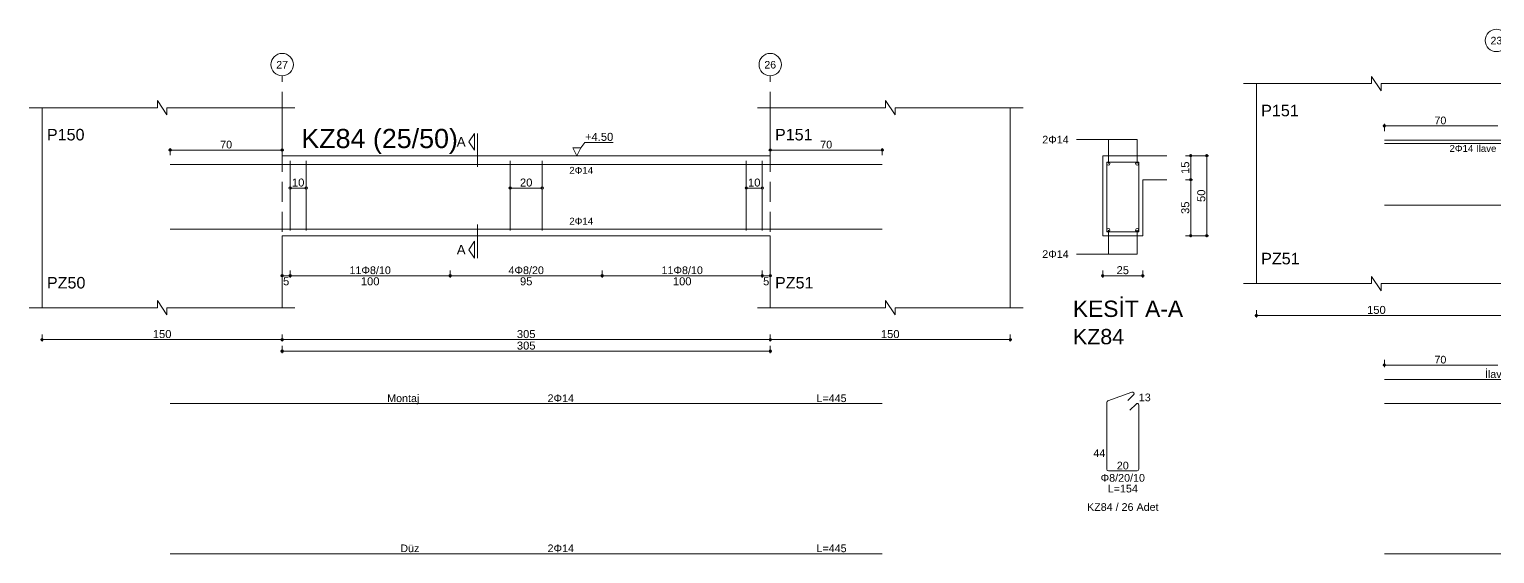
# Model space of a CAD drawing. Header units: millimetres. Extents: x 23801 to 80069, y 9628 to 14137.
# Drawn here: x 32698 to 34072, y 9748 to 10240 of the extents above; entities that cross this region are included whole.
import ezdxf

# ---------------------------------------------------------------- set-up
doc = ezdxf.new("R2010")
doc.units = ezdxf.units.MM
doc.linetypes.add('DASHDOT2', pattern=[12.7, 6.35, -3.175, 0, -3.175])
doc.linetypes.add('DASHED4', pattern=[18.75, 12.5, -6.25])
doc.layers.add('aks', color=251, linetype='DASHDOT2', lineweight=35)
for name, color, linetype in [('Donatı Topl. Uzun. Yazısı', 7, 'Continuous'), ('Donatı Uz. Yazısı', 7, 'Continuous'), ('Donatı Yazısı', 7, 'Continuous'), ('Donatı Çizgisi', 7, 'Continuous'), ('Kiriş', 7, 'Continuous'), ('Standart', 7, 'Continuous'), ('Ölçülendirme', 7, 'Continuous')]:
    doc.layers.add(name, color=color, linetype=linetype)
doc.styles.add('arial_1_18', font='arial.ttf', dxfattribs={"height": 0.2})

# ---------------------------------------------------------------- blocks, each defined once
blk = doc.blocks.new('IDE1071Entity7332')
at = {"layer": 'aks', "color": 30, "linetype": 'DASHED4', "lineweight": 5}
for points in [[(25173.39, 1633.55), (25173.39, 1768.55)], [(25478.39, 1633.55), (25478.39, 1768.55)]]:
    blk.add_lwpolyline(points, dxfattribs=at)
at = {"layer": 'aks', "color": 1, "linetype": 'Continuous', "lineweight": 5}
for centre in [(25173.39, 1775.55), (25478.39, 1775.55)]:
    blk.add_circle(centre, 7, dxfattribs=at)
at = {"layer": 'Donatı Çizgisi', "color": 5, "linetype": 'Continuous', "lineweight": 5}
for points in [[(25103.39, 1713.15), (25548.39, 1713.15)], [(25178.39, 1671.75), (25178.39, 1715.35)], [(25188.39, 1671.75), (25188.39, 1715.35)], [(25315.89, 1671.75), (25315.89, 1715.35)], [(25335.89, 1671.75), (25335.89, 1715.35)], [(25463.39, 1671.75), (25463.39, 1715.35)], [(25473.39, 1671.75), (25473.39, 1715.35)], [(25688.72, 1671.05), (25688.72, 1714.65)], [(25688.72, 1714.65), (25708.72, 1714.65)], [(25708.72, 1671.05), (25708.72, 1714.65)], [(25103.39, 1672.55), (25548.39, 1672.55)], [(25688.72, 1671.05), (25708.72, 1671.05)], [(25689.4, 1565.29), (25704.4, 1570.76)], [(25701.83, 1565.44), (25705.47, 1569.08)], [(25103.39, 1563.55), (25548.39, 1563.55)], [(25688.72, 1522.47), (25688.72, 1564.34)], [(25703.21, 1559.53), (25706.98, 1563.31)], [(25708.72, 1522.47), (25708.72, 1562.59)], [(25689.74, 1521.45), (25707.7, 1521.45)], [(25103.39, 1469.7), (25548.39, 1469.7)]]:
    blk.add_lwpolyline(points, dxfattribs=at)
for centre in [(25689.72, 1713.65), (25707.72, 1713.65), (25689.72, 1672.05), (25707.72, 1672.05)]:
    blk.add_circle(centre, 1, dxfattribs=at)
for centre, start, end in [((25704.75, 1569.8), 315, 110), ((25689.74, 1564.34), 110, 180), ((25707.7, 1562.59), 0, 135), ((25689.74, 1522.47), 180, 270), ((25707.7, 1522.47), 270, 0)]:
    blk.add_arc(centre, 1.02, start, end, dxfattribs=at)
at = {"layer": 'Kiriş', "color": 1, "linetype": 'Continuous', "lineweight": 5}
for points in [[(25095.39, 1748.55), (25095.39, 1753.05)], [(25101.39, 1744.05), (25095.39, 1753.05)], [(25550.39, 1748.55), (25550.39, 1753.05)], [(25556.39, 1744.05), (25550.39, 1753.05)], [(25015.39, 1748.55), (25095.39, 1748.55)], [(25023.39, 1623.55), (25023.39, 1748.55)], [(25101.39, 1744.05), (25101.39, 1748.55)], [(25101.39, 1748.55), (25181.39, 1748.55)], [(25173.39, 1718.55), (25173.39, 1748.55)], [(25470.39, 1748.55), (25550.39, 1748.55)], [(25478.39, 1718.55), (25478.39, 1748.55)], [(25556.39, 1748.55), (25636.39, 1748.55)], [(25556.39, 1744.05), (25556.39, 1748.55)], [(25628.39, 1623.55), (25628.39, 1748.55)], [(25173.39, 1718.55), (25478.39, 1718.55)], [(25686.22, 1718.55), (25726.22, 1718.55)], [(25686.22, 1668.55), (25686.22, 1718.55)], [(25711.22, 1703.55), (25726.22, 1703.55)], [(25711.22, 1668.55), (25711.22, 1703.55)], [(25173.39, 1668.55), (25478.39, 1668.55)], [(25173.39, 1623.55), (25173.39, 1668.55)], [(25478.39, 1623.55), (25478.39, 1668.55)], [(25686.22, 1668.55), (25711.22, 1668.55)], [(25015.39, 1623.55), (25095.39, 1623.55)], [(25101.39, 1619.05), (25095.39, 1628.05)], [(25095.39, 1623.55), (25095.39, 1628.05)], [(25101.39, 1623.55), (25181.39, 1623.55)], [(25101.39, 1619.05), (25101.39, 1623.55)], [(25470.39, 1623.55), (25550.39, 1623.55)], [(25556.39, 1619.05), (25550.39, 1628.05)], [(25550.39, 1623.55), (25550.39, 1628.05)], [(25556.39, 1623.55), (25636.39, 1623.55)], [(25556.39, 1619.05), (25556.39, 1623.55)]]:
    blk.add_lwpolyline(points, dxfattribs=at)
at = {"layer": 'Ölçülendirme', "color": 1, "linetype": 'Continuous', "lineweight": 5}
for points in [[(25290.14, 1727.3), (25293.64, 1732.55)], [(25293.64, 1722.05), (25293.64, 1732.55)], [(25295.39, 1711.55), (25295.39, 1732.55)], [(25102.39, 1722.15), (25174.39, 1722.15)], [(25103.39, 1718.9), (25103.39, 1723.4)], [(25173.39, 1718.9), (25173.39, 1723.4)], [(25293.64, 1722.05), (25290.14, 1727.3)], [(25357.64, 1718.55), (25355.14, 1723.55)], [(25355.14, 1723.55), (25360.14, 1723.55)], [(25360.14, 1723.55), (25357.64, 1718.55)], [(25360.14, 1723.55), (25362.64, 1726.88)], [(25362.64, 1726.88), (25380.32, 1726.88)], [(25477.39, 1722.15), (25549.39, 1722.15)], [(25478.39, 1718.9), (25478.39, 1723.4)], [(25548.39, 1718.9), (25548.39, 1723.4)], [(25669.72, 1728.65), (25707.72, 1728.65)], [(25689.72, 1713.65), (25689.72, 1728.65)], [(25707.72, 1713.65), (25707.72, 1728.65)], [(25357.64, 1718.55), (25357.64, 1718.55)], [(25737.97, 1718.55), (25752.47, 1718.55)], [(25741.22, 1667.55), (25741.22, 1719.55)], [(25751.22, 1667.55), (25751.22, 1719.55)], [(25737.97, 1703.55), (25742.47, 1703.55)], [(25178.39, 1698.35), (25188.39, 1698.35)], [(25315.89, 1698.35), (25335.89, 1698.35)], [(25463.39, 1698.35), (25473.39, 1698.35)], [(25295.39, 1654.55), (25295.39, 1675.55)], [(25689.72, 1657.05), (25689.72, 1672.05)], [(25707.72, 1657.05), (25707.72, 1672.05)], [(25737.97, 1668.55), (25752.47, 1668.55)], [(25290.14, 1659.8), (25293.64, 1665.05)], [(25293.64, 1654.55), (25290.14, 1659.8)], [(25293.64, 1654.55), (25293.64, 1665.05)], [(25669.72, 1657.05), (25707.72, 1657.05)], [(25172.39, 1643.55), (25479.39, 1643.55)], [(25173.39, 1642.3), (25173.39, 1646.8)], [(25178.39, 1642.3), (25178.39, 1646.8)], [(25278.39, 1642.3), (25278.39, 1646.8)], [(25373.39, 1642.3), (25373.39, 1646.8)], [(25473.39, 1642.3), (25473.39, 1646.8)], [(25478.39, 1642.3), (25478.39, 1646.8)], [(25685.22, 1643.55), (25712.22, 1643.55)], [(25686.22, 1642.3), (25686.22, 1646.8)], [(25711.22, 1642.3), (25711.22, 1646.8)], [(25022.39, 1603.55), (25629.39, 1603.55)], [(25023.39, 1602.3), (25023.39, 1606.8)], [(25173.39, 1602.3), (25173.39, 1606.8)], [(25478.39, 1602.3), (25478.39, 1606.8)], [(25628.39, 1602.3), (25628.39, 1606.8)], [(25172.39, 1596.35), (25479.39, 1596.35)], [(25173.39, 1595.1), (25173.39, 1599.6)], [(25478.39, 1595.1), (25478.39, 1599.6)]]:
    blk.add_lwpolyline(points, dxfattribs=at)
for centre in [(25103.39, 1722.15), (25173.39, 1722.15), (25478.39, 1722.15), (25548.39, 1722.15), (25741.22, 1718.55), (25751.22, 1718.55), (25741.22, 1703.55), (25178.39, 1698.35), (25188.39, 1698.35), (25315.89, 1698.35), (25335.89, 1698.35), (25463.39, 1698.35), (25473.39, 1698.35), (25741.22, 1668.55), (25751.22, 1668.55), (25173.39, 1643.55), (25178.39, 1643.55), (25178.39, 1643.55), (25278.39, 1643.55), (25278.39, 1643.55), (25373.39, 1643.55), (25373.39, 1643.55), (25473.39, 1643.55), (25473.39, 1643.55), (25478.39, 1643.55), (25686.22, 1643.55), (25711.22, 1643.55), (25023.39, 1603.55), (25173.39, 1603.55), (25173.39, 1603.55), (25478.39, 1603.55), (25478.39, 1603.55), (25628.39, 1603.55), (25173.39, 1596.35), (25478.39, 1596.35)]:
    blk.add_circle(centre, 0.75, dxfattribs=at)
at = {"layer": 'aks', "color": 1, "linetype": 'Continuous', "lineweight": 5, "style": 'arial_1_18'}
for s, p in [('27', (25169.72, 1773.11)), ('26', (25474.72, 1773.11))]:
    blk.add_text(s, height=4.725, dxfattribs=at).set_placement(p)
at = {"layer": 'Donatı Topl. Uzun. Yazısı', "color": 1, "linetype": 'Continuous', "lineweight": 5, "style": 'arial_1_18'}
for s, p in [('L=445', (25507.31, 1564.51)), ('L=154', (25689.31, 1508.01)), ('L=445', (25507.31, 1470.66))]:
    blk.add_text(s, height=4.8, dxfattribs=at).set_placement(p)
at = {"layer": 'Donatı Uz. Yazısı', "color": 1, "linetype": 'Continuous', "lineweight": 5, "style": 'arial_1_18'}
for s, p in [('13', (25708.72, 1565.05)), ('44', (25680.31, 1530.17)), ('20', (25694.99, 1522.41))]:
    blk.add_text(s, height=4.8, dxfattribs=at).set_placement(p)
at = {"layer": 'Donatı Yazısı', "color": 5, "linetype": 'Continuous', "lineweight": 5, "style": 'arial_1_18'}
for s, p in [('2Φ14', (25648.39, 1726.25)), ('2Φ14', (25648.39, 1654.65)), ('2Φ14', (25339.24, 1564.51)), ('Φ8/20/10', (25684.86, 1514.73)), ('KZ84 / 26 Adet', (25676.36, 1496.49)), ('2Φ14', (25339.24, 1470.66))]:
    blk.add_text(s, height=4.8, dxfattribs=at).set_placement(p)
for p in [(25352.85, 1707.27), (25352.85, 1675.51)]:
    blk.add_text('2Φ14', height=4.32, rotation=360, dxfattribs=at).set_placement(p)
at = {"layer": 'Donatı Yazısı', "color": 1, "linetype": 'Continuous', "lineweight": 5, "style": 'arial_1_18'}
for s, p in [('Montaj', (25239.01, 1564.51)), ('Düz', (25247.22, 1470.66))]:
    blk.add_text(s, height=4.8, dxfattribs=at).set_placement(p)
at = {"layer": 'Kiriş', "color": 1, "linetype": 'Continuous', "lineweight": 5, "style": 'arial_1_18'}
for s, height, p in [('P150', 7.2, (25026.39, 1728.15)), ('KZ84 (25/50)', 12, (25185.39, 1723.35)), ('P151', 7.2, (25481.39, 1728.15)), ('PZ50', 7.2, (25026.39, 1635.55)), ('PZ51', 7.2, (25481.39, 1635.55)), ('KESİT A-A', 10.2, (25667.52, 1617.75)), ('KZ84', 9.6, (25667.52, 1600.67))]:
    blk.add_text(s, height=height, dxfattribs=at).set_placement(p)
at = {"layer": 'Ölçülendirme', "color": 1, "linetype": 'Continuous', "lineweight": 5, "style": 'arial_1_18'}
for s, height, p in [('+4.50', 5, (25362.64, 1727.88)), ('70', 4.8, (25134.66, 1723.15)), ('A', 5.95, (25282.5, 1724.33)), ('70', 4.8, (25509.66, 1723.15)), ('A', 5.95, (25282.5, 1656.83)), ('25', 5, (25694.84, 1644.51)), ('5', 5, (25173.95, 1637.55)), ('100', 5, (25222.56, 1637.55)), ('95', 5, (25322.01, 1637.55)), ('100', 5, (25417.56, 1637.55)), ('5', 5, (25473.95, 1637.55)), ('150', 5, (25092.56, 1604.55)), ('305', 5, (25320.06, 1604.55)), ('150', 5, (25547.56, 1604.55)), ('305', 5, (25320.06, 1597.35))]:
    blk.add_text(s, height=height, dxfattribs=at).set_placement(p)
for s, rotation, p in [('15', 90, (25740.26, 1707.17)), ('10', 360, (25179.51, 1699.31)), ('20', 360, (25322.01, 1699.31)), ('10', 360, (25464.51, 1699.31)), ('50', 90, (25750.26, 1689.67)), ('35', 90, (25740.26, 1682.17))]:
    blk.add_text(s, height=5, rotation=rotation, dxfattribs=at).set_placement(p)
at = {"layer": 'Ölçülendirme', "color": 5, "linetype": 'Continuous', "lineweight": 5, "style": 'arial_1_18'}
for s, p in [('11Φ8/10', (25215.46, 1644.55)), ('4Φ8/20', (25314.83, 1644.55)), ('11Φ8/10', (25410.46, 1644.55))]:
    blk.add_text(s, height=4.8, dxfattribs=at).set_placement(p)
blk = doc.blocks.new('IDE1071Entity7333')
at = {"layer": 'aks', "color": 1, "linetype": 'Continuous', "lineweight": 5}
blk.add_circle((25932.2, 1790.65), 7, dxfattribs=at)
at = {"layer": 'Donatı Çizgisi', "color": 5, "linetype": 'Continuous', "lineweight": 5}
for points in [[(25862.2, 1728.25), (26602.2, 1728.25)], [(25862.2, 1726.25), (26082.2, 1726.25)], [(25862.2, 1687.65), (26602.2, 1687.65)], [(25862.2, 1578.65), (26082.2, 1578.65)], [(25862.2, 1563.55), (26602.2, 1563.55)], [(25862.2, 1469.7), (26602.2, 1469.7)]]:
    blk.add_lwpolyline(points, dxfattribs=at)
at = {"layer": 'Kiriş', "color": 1, "linetype": 'Continuous', "lineweight": 5}
for points in [[(25854.2, 1763.65), (25854.2, 1768.15)], [(25860.2, 1759.15), (25854.2, 1768.15)], [(25774.2, 1763.65), (25854.2, 1763.65)], [(25782.2, 1638.65), (25782.2, 1763.65)], [(25860.2, 1759.15), (25860.2, 1763.65)], [(25860.2, 1763.65), (25940.2, 1763.65)], [(25860.2, 1634.15), (25854.2, 1643.15)], [(25854.2, 1638.65), (25854.2, 1643.15)], [(25774.2, 1638.65), (25854.2, 1638.65)], [(25860.2, 1638.65), (25940.2, 1638.65)], [(25860.2, 1634.15), (25860.2, 1638.65)]]:
    blk.add_lwpolyline(points, dxfattribs=at)
at = {"layer": 'Ölçülendirme', "color": 1, "linetype": 'Continuous', "lineweight": 5}
for points in [[(25861.2, 1737.25), (25933.2, 1737.25)], [(25862.2, 1734), (25862.2, 1738.5)], [(25782.2, 1617.4), (25782.2, 1621.9)], [(25781.2, 1618.65), (26683.2, 1618.65)], [(25861.2, 1587.65), (25933.2, 1587.65)], [(25862.2, 1586.4), (25862.2, 1590.9)]]:
    blk.add_lwpolyline(points, dxfattribs=at)
for centre in [(25862.2, 1737.25), (25782.2, 1618.65), (25862.2, 1587.65)]:
    blk.add_circle(centre, 0.75, dxfattribs=at)
at = {"layer": 'aks', "color": 1, "linetype": 'Continuous', "lineweight": 5, "style": 'arial_1_18'}
blk.add_text('23', height=4.725, dxfattribs=at).set_placement((25928.53, 1788.21))
at = {"layer": 'Donatı Yazısı', "color": 5, "linetype": 'Continuous', "lineweight": 5, "style": 'arial_1_18'}
blk.add_text('2Φ14 İlave', height=4.32, dxfattribs=at).set_placement((25902.89, 1720.97))
at = {"layer": 'Donatı Yazısı', "color": 1, "linetype": 'Continuous', "lineweight": 5, "style": 'arial_1_18'}
blk.add_text('İlave', height=4.8, dxfattribs=at).set_placement((25925.04, 1579.61))
at = {"layer": 'Kiriş', "color": 1, "linetype": 'Continuous', "lineweight": 5, "style": 'arial_1_18'}
for s, p in [('P151', (25785.2, 1743.25)), ('PZ51', (25785.2, 1650.65))]:
    blk.add_text(s, height=7.2, dxfattribs=at).set_placement(p)
at = {"layer": 'Ölçülendirme', "color": 1, "linetype": 'Continuous', "lineweight": 5, "style": 'arial_1_18'}
for s, height, p in [('70', 4.8, (25893.47, 1738.25)), ('150', 5, (25851.38, 1619.65))]:
    blk.add_text(s, height=height, dxfattribs=at).set_placement(p)
at = {"layer": 'Ölçülendirme', "color": 5, "linetype": 'Continuous', "lineweight": 5, "style": 'arial_1_18'}
blk.add_text('70', height=4.8, dxfattribs=at).set_placement((25893.47, 1588.65))

msp = doc.modelspace()

# ---------------------------------------------------------------- block references
at = {"layer": 'Standart', "xscale": 1.5, "yscale": 1.5, "zscale": 1.5}
for name in ['IDE1071Entity7333', 'IDE1071Entity7332']:
    msp.add_blockref(name, (-4825.1, 7543.9), dxfattribs=at)

doc.saveas('drawing.dxf')
